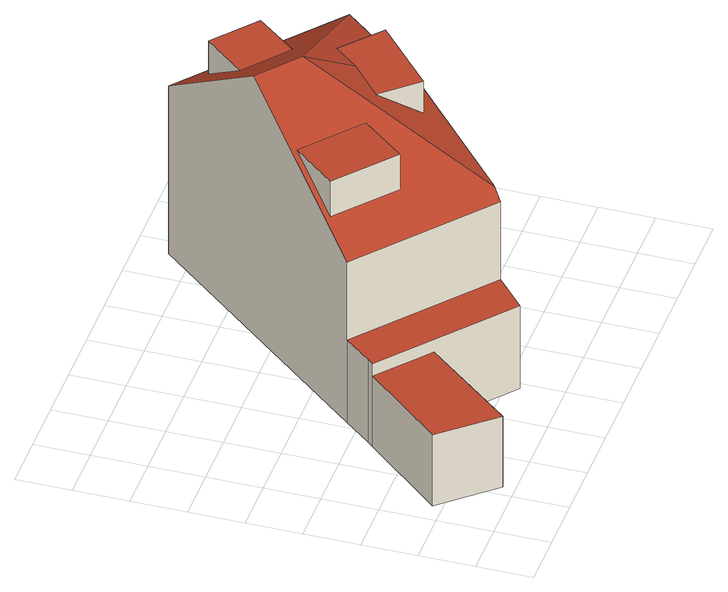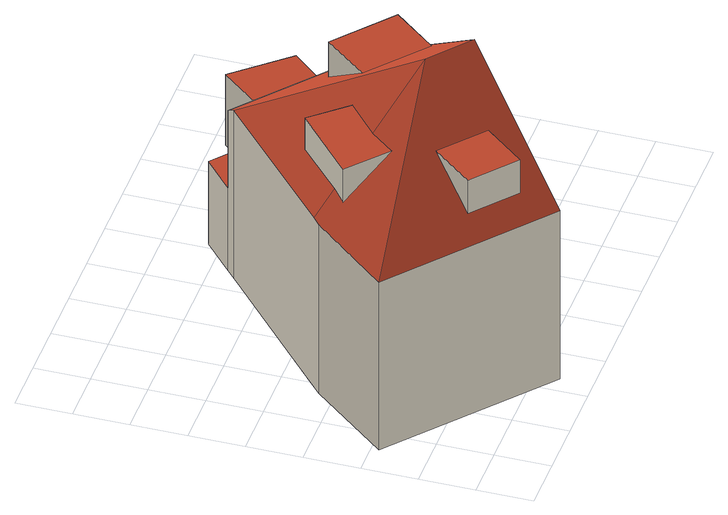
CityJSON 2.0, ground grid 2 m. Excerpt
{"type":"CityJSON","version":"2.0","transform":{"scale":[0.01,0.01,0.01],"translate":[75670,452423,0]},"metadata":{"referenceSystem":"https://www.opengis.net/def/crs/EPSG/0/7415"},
"CityObjects":{
"building1":{"type":"Building","attributes":{"Volume":694.48,"Dakoppervlakte":98.37,"Muuroppervlakte":304.15,"Vloeroppervlakte":93.94,"hoogte_Z_max_in_m_NAP":11.64,"GEB_DOEL":"winkelfunctie,woonfunctie - woonfunctie","dateOfConstruction":"1925-01-01","measuredHeight":10.73},"children":["building1-1","building1-2"],"geometry":[{"type":"Solid","lod":"2","boundaries":[[[[0,1,2,3,4,5,6,7,8,9,10,11,12,13,14,15]],[[16,17,18,19,20],[21,22,23,24]],[[25,26,27,28,29,30,16,31]],[[16,20,32,33,31],[34,35,36,37]],[[26,38,17,16,30,39,40,27]],[[41,42,43,44]],[[45,46,47,48,49]],[[29,50,51,39,30]],[[49,32,20,19,0,15,14]],[[7,6,31,33,48]],[[41,10,9,42]],[[44,43,12,11]],[[48,47,8,7]],[[49,14,13,45]],[[1,0,19,18]],[[46,43,42,9,8,47]],[[33,32,49,48]],[[17,38,3,2,1,18]],[[46,45,13,12,43]],[[3,38,26,25,31,6,5,4]],[[11,10,41,44]],[[27,40,51,50,28]],[[40,39,51]],[[50,29,28]],[[24,52,53,21]],[[52,23,22,53]],[[22,21,53]],[[52,24,23]],[[54,34,37,55]],[[55,37,36]],[[55,36,35,54]],[[54,35,34]]]],"semantics":{"surfaces":[{"type":"GroundSurface"},{"type":"RoofSurface"},{"type":"WallSurface"}],"values":[[0,1,1,1,1,1,1,1,2,2,2,2,2,2,2,2,2,2,2,2,2,2,2,2,1,2,2,2,1,2,2,2]]}}]},
"building1-1":{"type":"BuildingInstallation","attributes":{"relationToConstruction":"outside"},"parents":["building1"],"geometry":[{"type":"MultiSurface","lod":"2","boundaries":[[[24,52,53,21]],[[52,23,22,53]],[[22,21,53]],[[52,24,23]]],"semantics":{"surfaces":[{"type":"RoofSurface"},{"type":"WallSurface"}],"values":[0,1,1,1]}}]},
"building1-2":{"type":"BuildingInstallation","attributes":{"relationToConstruction":"outside"},"parents":["building1"],"geometry":[{"type":"MultiSurface","lod":"2","boundaries":[[[54,34,37,55]],[[55,37,36]],[[55,36,35,54]],[[54,35,34]]],"semantics":{"surfaces":[{"type":"RoofSurface"},{"type":"WallSurface"}],"values":[0,1,1,1]}}]}
},
"vertices":[
[1136,1484,90],[1688,1029,90],[1687,1028,90],[1450,746,90],[1421,720,90],[936,292,90],[932,289,90],[897,258,90],[777,152,90],[514,369,90],[244,46,90],[76,238,90],[327,524,90],[346,545,90],[429,644,90],[797,1082,90],[947,958,1164],[1687,1028,787],[1688,1029,786],[1136,1484,787],[797,1082,1164],[1036,1204,987],[1159,1353,849],[1318,1221,849],[1196,1072,987],[936,292,787],[1421,720,794],[1334,764,861],[1156,605,858],[1041,735,989],[1170,846,989],[932,289,787],[429,644,754],[897,258,754],[873,717,997],[743,558,850],[532,733,850],[663,891,997],[1450,746,789],[1243,934,989],[1387,810,853],[244,46,384],[514,369,384],[327,524,384],[76,238,384],[346,545,433],[327,524,433],[777,152,433],[897,258,433],[429,644,433],[1156,605,990],[1387,810,990],[1318,1221,987],[1159,1353,987],[743,558,996],[532,733,996]
]}
